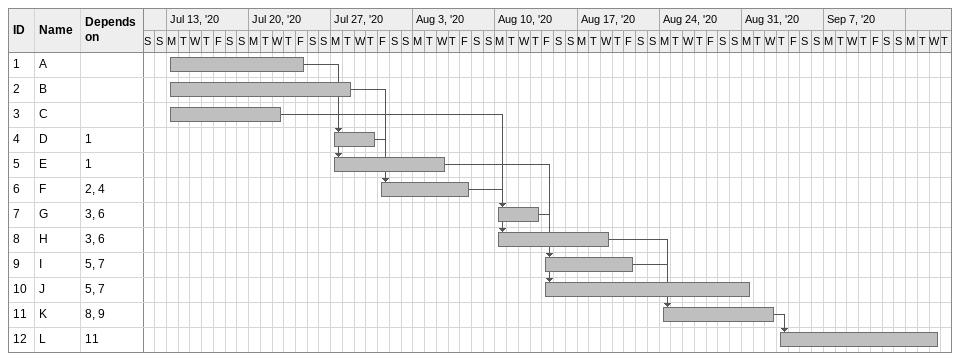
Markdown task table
| ID | Task | Start | Finish | Predecessors |
|---|---|---|---|---|
| 1 | A | 2020-07-13 | 2020-07-24 |  |
| 2 | B | 2020-07-13 | 2020-07-28 |  |
| 3 | C | 2020-07-13 | 2020-07-22 |  |
| 4 | D | 2020-07-27 | 2020-07-30 | 1 |
| 5 | E | 2020-07-27 | 2020-08-05 | 1 |
| 6 | F | 2020-07-31 | 2020-08-07 | 2, 4 |
| 7 | G | 2020-08-10 | 2020-08-13 | 3, 6 |
| 8 | H | 2020-08-10 | 2020-08-19 | 3, 6 |
| 9 | I | 2020-08-14 | 2020-08-21 | 5, 7 |
| 10 | J | 2020-08-14 | 2020-08-31 | 5, 7 |
| 11 | K | 2020-08-24 | 2020-09-02 | 8, 9 |
| 12 | L | 2020-09-03 | 2020-09-16 | 11 |
